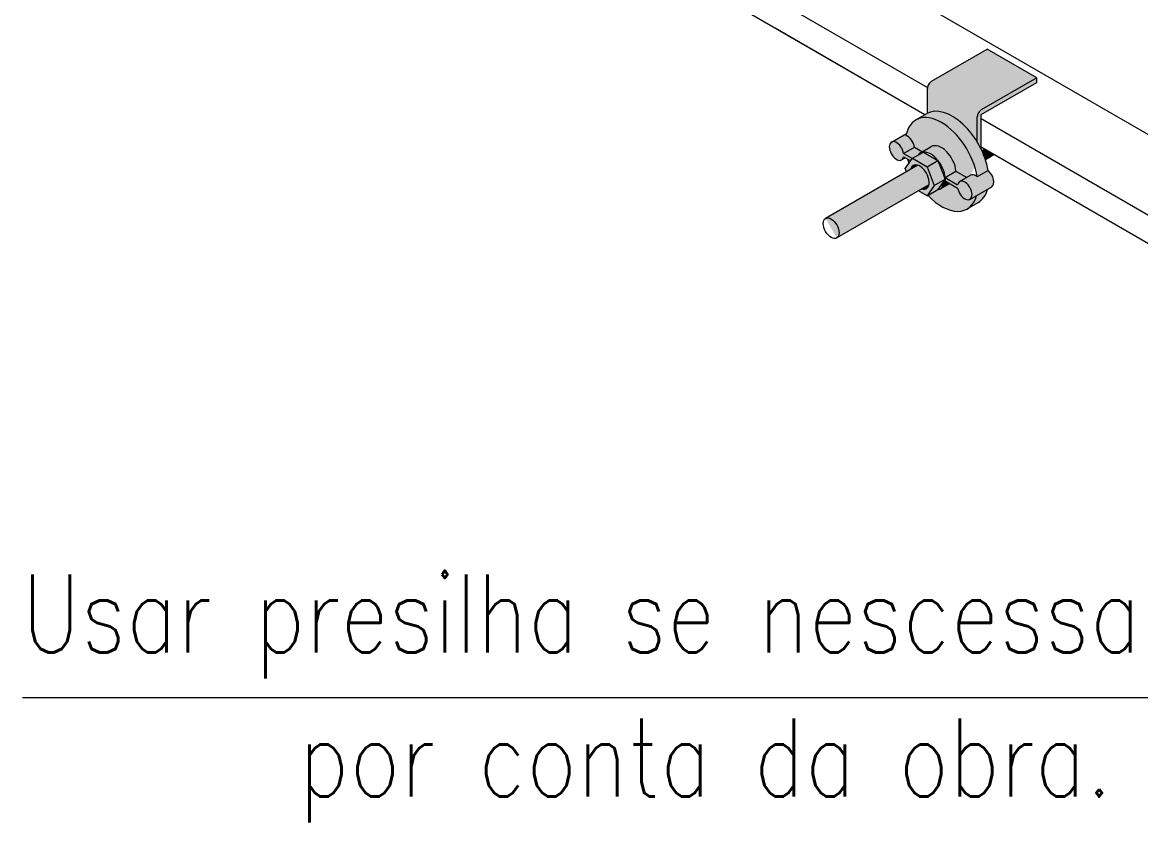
# Model space of a CAD drawing. Extents: x -20676 to 4767, y -817 to 14640.
# Drawn here: x -14941.1 to -14797.9, y 7778.9 to 7881.3 of the extents above; entities that cross this region are included whole.
import ezdxf
from ezdxf.enums import TextEntityAlignment as Align

# ---------------------------------------------------------------- set-up
doc = ezdxf.new("R2010")
doc.units = 0
doc.layers.get('0').update_dxf_attribs({"lineweight": 13})
doc.layers.add('Demarcação 1', color=252, linetype='Continuous', lineweight=9)
doc.layers.add('MADEIRA', color=3, linetype='Continuous', lineweight=13)
doc.styles.add('ROMANS', font='romans.shx')
doc.dimstyles.new('1x', dxfattribs={"dimtxt": 8, "dimasz": 5, "dimexe": 7, "dimexo": 5, "dimgap": 4, "dimtad": 1, "dimdec": 1, "dimdsep": 46, "dimtxsty": 'Standard', "dimblk": 'DOT', "dimcen": 0.09, "dimclrd": 4, "dimclre": 4, "dimclrt": 2, "dimadec": 0, "dimazin": 2, "dimtfac": 1, "dimtdec": 1, "dimtmove": 0, "dimatfit": 3, "dimldrblk": 'DOT', "dimfxl": 0, "dimtolj": 1, "dimtzin": 0, "dimlwd": 9, "dimlwe": 9, "dimarcsym": 0})

# ---------------------------------------------------------------- blocks, each defined once
blk = doc.blocks.new('_Dot')
at = {"color": 0, "linetype": 'ByBlock', "lineweight": -2}
blk.add_line((-0.5, 0), (-1, 0), dxfattribs=at)
at = {"color": 0, "linetype": 'ByBlock', "const_width": 0.5}
blk.add_lwpolyline([(-0.25, 0, 1), (0.25, 0, 1)], format="xyb", close=True, dxfattribs=at)
blk = doc.blocks.new('DOT')
at = {"color": 0, "linetype": 'ByBlock'}
blk.add_line((-0.5, 0), (-1, 0), dxfattribs=at)
at = {"color": 0, "linetype": 'ByBlock', "const_width": 0.5}
blk.add_lwpolyline([(-0.25, 0, 1), (0.25, 0, 1)], format="xyb", close=True, dxfattribs=at)

msp = doc.modelspace()

# ---------------------------------------------------------------- hatches: boundary and pattern name
at = {"layer": 'Demarcação 1'}
h = msp.add_hatch(color=256, dxfattribs=at)
h.dxf.hatch_style = 1
h.set_gradient(color1=(132, 132, 132), tint=1, name='SPHERICAL')
edge = h.paths.add_edge_path()
edge.add_line((-14811.15860660589, 7874.210434290799), (-14817.52256763662, 7877.884668905041))
edge.add_line((-14817.52256763662, 7877.884668905055), (-14824.65020399092, 7873.769526137126))
edge.add_ellipse((-14824.65020399092, 7873.181648598882), major_axis=(-0.3600000000000002, -0.6235382907247963), ratio=0.577350269189626, start_angle=224.9999999998697, end_angle=314.9999999999998)
edge.add_line((-14825.15932087349, 7872.887709829767), (-14825.15932087349, 7869.675978389452))
edge.add_ellipse((-14821.97734035801, 7863.922577371224), major_axis=(-3.28846153846154, 5.695782463351516), ratio=0.577350269189626, start_angle=271.82644889274303, end_angle=358.1735511072676, ccw=False)
edge.add_line((-14818.79535984265, 7866.001743775299), (-14818.79535984265, 7869.33866961561))
edge.add_ellipse((-14818.2862429603, 7869.507413984742), major_axis=(0.3600000000000002, 0.6235382907247963), ratio=0.577350269189626, start_angle=44.9999999999348, end_angle=134.9999999999675, ccw=False)
edge.add_line((-14818.2862429603, 7870.095291522974), (-14811.15860660589, 7874.210434290815))
h = msp.add_hatch(color=256, dxfattribs=at)
h.dxf.hatch_style = 1
h.set_gradient(color1=(132, 132, 132), tint=1, name='SPHERICAL')
edge = h.paths.add_edge_path()
edge.add_line((-14811.15860660589, 7873.622556752583), (-14811.15860660589, 7874.210434290813))
edge.add_line((-14811.15860660589, 7874.210434290799), (-14818.28624296036, 7870.095291522957))
edge.add_ellipse((-14818.2862429603, 7869.507413984742), major_axis=(0.3600000000000002, 0.6235382907247963), ratio=0.577350269189626, start_angle=44.99999999993487, end_angle=134.9999999999675)
edge.add_line((-14818.79535984265, 7869.213475215542), (-14818.79535984265, 7866.001743775299))
edge.add_ellipse((-14821.97734035801, 7863.922577371224), major_axis=(-3.28846153846154, 5.695782463351516), ratio=0.577350269189626, start_angle=262.4688479150752, end_angle=271.82644889274303, ccw=False)
edge.add_line((-14818.2862429603, 7865.058274745448), (-14818.2862429603, 7869.507413984744))
edge.add_line((-14818.2862429603, 7869.507413984742), (-14811.15860660589, 7873.622556752583))
h = msp.add_hatch(color=256, dxfattribs=at)
h.dxf.hatch_style = 1
h.set_gradient(color1=(132, 132, 132), tint=1, name='SPHERICAL')
edge = h.paths.add_edge_path()
edge.add_ellipse((-14821.97734035801, 7863.922577371224), major_axis=(-3.28846153846154, 5.695782463351516), ratio=0.577350269189626, start_angle=271.826448892743, end_angle=358.1735511072677)
edge.add_ellipse((-14821.97734035801, 7863.922577371224), major_axis=(-3.28846153846154, 5.695782463351516), ratio=0.577350269189626, start_angle=358.1735511072677, end_angle=360.0000000000026)
edge.add_line((-14825.26580189662, 7869.618359834494), (-14826.66097796864, 7868.812854553675))
edge.add_ellipse((-14823.37251643027, 7863.117072090334), major_axis=(3.28846153846154, -5.695782463351516), ratio=0.577350269189626, start_angle=56.29308563726602, end_angle=180.0000000000024, ccw=False)
edge.add_line((-14818.81197280157, 7861.535643199371), (-14817.41679672949, 7862.341148480249))
edge.add_ellipse((-14821.97734035801, 7863.922577371224), major_axis=(-3.28846153846154, 5.695782463351516), ratio=0.577350269189626, start_angle=236.2930856372657, end_angle=249.994809911856)
edge.add_ellipse((-14821.97734035801, 7863.922577371224), major_axis=(-3.28846153846154, 5.695782463351516), ratio=0.577350269189626, start_angle=249.994809911856, end_angle=256.001000546177)
edge.add_ellipse((-14821.97734035801, 7863.922577371224), major_axis=(-3.28846153846154, 5.695782463351516), ratio=0.577350269189626, start_angle=256.001000546177, end_angle=260.5320794259401)
edge.add_ellipse((-14821.97734035801, 7863.922577371224), major_axis=(-3.28846153846154, 5.695782463351516), ratio=0.577350269189626, start_angle=260.5320794259401, end_angle=262.4688479150752)
edge.add_ellipse((-14821.97734035801, 7863.922577371224), major_axis=(-3.28846153846154, 5.695782463351516), ratio=0.577350269189626, start_angle=262.4688479150752, end_angle=271.826448892743)
h = msp.add_hatch(color=256, dxfattribs=at)
h.dxf.hatch_style = 1
h.set_gradient(color1=(132, 132, 132), tint=1, name='SPHERICAL')
edge = h.paths.add_edge_path()
edge.add_ellipse((-14823.37251643027, 7863.117072090334), major_axis=(3.28846153846154, -5.695782463351516), ratio=0.577350269189626, start_angle=56.29308563726577, end_angle=180.0000000000022)
edge.add_ellipse((-14823.37251643027, 7863.117072090334), major_axis=(3.28846153846154, -5.695782463351516), ratio=0.577350269189626, start_angle=180.0000000000022, end_angle=210.153771802942)
edge.add_ellipse((-14823.37251643027, 7863.117072090334), major_axis=(3.28846153846154, -5.695782463351516), ratio=0.577350269189626, start_angle=210.153771802942, end_angle=213.7069143627306)
edge.add_ellipse((-14827.74406812287, 7865.640988636893), major_axis=(0.6576923076923074, -1.139156492670298), ratio=0.5773502691896261, start_angle=56.536959032804816, end_angle=146.7236510024918, ccw=False)
edge.add_line((-14826.83274292869, 7865.329636198892), (-14825.81726218462, 7864.743348118021))
edge.add_line((-14825.81726218462, 7864.743348118092), (-14824.53495046065, 7865.483691137051))
edge.add_ellipse((-14823.37251643027, 7863.117072090334), major_axis=(1.315384615384613, -2.2783129853406), ratio=0.577350269189626, start_angle=50.739170477262576, end_angle=180, ccw=False)
edge.add_line((-14821.52160621096, 7862.263249985364), (-14820.13032587669, 7861.459993909753))
edge.add_line((-14820.13032587669, 7861.459993909753), (-14819.51127281383, 7861.817404362242))
edge.add_ellipse((-14819.00096473749, 7860.593155543858), major_axis=(0.6576923076923074, -1.139156492670298), ratio=0.5773502691896261, start_angle=123.276348997522, end_angle=180, ccw=False)
h = msp.add_hatch(color=256, dxfattribs=at)
h.dxf.hatch_style = 1
h.set_gradient(color1=(132, 132, 132), tint=1, name='SPHERICAL')
edge = h.paths.add_edge_path()
edge.add_ellipse((-14827.74406812287, 7865.640988636893), major_axis=(0.6576923076923074, -1.139156492670298), ratio=0.5773502691896261, start_angle=56.53695903280461, end_angle=146.7236510024917)
edge.add_ellipse((-14823.37251643027, 7863.117072090334), major_axis=(3.28846153846154, -5.695782463351516), ratio=0.577350269189626, start_angle=210.1537718029421, end_angle=213.7069143627307, ccw=False)
edge.add_line((-14827.86785266239, 7867.088396923298), (-14829.79693650261, 7865.974639848735))
edge.add_ellipse((-14829.13924419501, 7864.835483356088), major_axis=(0.6576923076923074, -1.139156492670298), ratio=0.5773502691896261, start_angle=56.53695903281192, end_angle=180.0000000000038, ccw=False)
edge.add_line((-14828.22791900072, 7864.524130918173), (-14826.83274292869, 7865.329636198891))
h = msp.add_hatch(color=256, dxfattribs=at)
h.dxf.hatch_style = 1
h.set_gradient(color1=(132, 132, 132), tint=1, name='SPHERICAL')
edge = h.paths.add_edge_path()
edge.add_ellipse((-14829.13924419501, 7864.835483356088), major_axis=(0.6576923076923074, -1.139156492670298), ratio=0.5773502691896261, start_angle=56.53695903281174, end_angle=180.0000000000032)
edge.add_ellipse((-14829.13924419501, 7864.835483356088), major_axis=(0.6576923076923074, -1.139156492670298), ratio=0.5773502691896261, start_angle=180.0000000000032, end_angle=360.0000000000787)
edge.add_ellipse((-14829.13924419501, 7864.835483356088), major_axis=(0.6576923076923074, -1.139156492670298), ratio=0.5773502691896261, start_angle=360.0000000000787, end_angle=393.4630409671884)
edge.add_line((-14828.22791900072, 7864.09452810169), (-14827.32499876053, 7863.573226857945))
edge.add_line((-14827.32499876047, 7863.57322685793), (-14827.11019735218, 7863.878814023527))
edge.add_line((-14827.1101973523, 7863.878814023527), (-14828.22791900072, 7864.524130918173))
h = msp.add_hatch(color=256, dxfattribs=at)
h.dxf.hatch_style = 1
h.set_gradient(color1=(132, 132, 132), tint=1, name='SPHERICAL')
edge = h.paths.add_edge_path()
edge.add_ellipse((-14823.37251643027, 7863.117072090334), major_axis=(1.315384615384613, -2.2783129853406), ratio=0.577350269189626, start_angle=50.73917047726241, end_angle=180)
edge.add_line((-14824.68790104548, 7865.395385075681), (-14826.08307711779, 7864.58987979489))
edge.add_ellipse((-14824.76769250235, 7862.3115668096), major_axis=(1.315384615384613, -2.2783129853406), ratio=0.577350269189626, start_angle=165.000000000028, end_angle=179.9999999999906, ccw=False)
edge.add_ellipse((-14824.76769250235, 7862.3115668096), major_axis=(1.315384615384613, -2.2783129853406), ratio=0.577350269189626, start_angle=104.99999999997371, end_angle=165.000000000028, ccw=False)
edge.add_ellipse((-14824.76769250235, 7862.3115668096), major_axis=(1.315384615384613, -2.2783129853406), ratio=0.577350269189626, start_angle=50.739170477262576, end_angle=104.99999999997371, ccw=False)
edge.add_line((-14822.91678228328, 7861.457744704574), (-14821.52160621125, 7862.263249985364))
h = msp.add_hatch(color=256, dxfattribs=at)
h.dxf.hatch_style = 1
h.set_gradient(color1=(132, 132, 132), tint=1, name='SPHERICAL')
edge = h.paths.add_edge_path()
edge.add_line((-14826.83274292869, 7865.329636198892), (-14828.22791900071, 7864.524130918175))
edge.add_line((-14828.22791900072, 7864.524130918173), (-14827.1101973523, 7863.878814023527))
edge.add_line((-14827.1101973523, 7863.878814023527), (-14827.09298595576, 7863.903299812169))
edge.add_line((-14827.09298595576, 7863.903299812097), (-14826.37870306387, 7864.315691232012))
edge.add_ellipse((-14824.76769250235, 7862.3115668096), major_axis=(1.315384615384613, -2.2783129853406), ratio=0.577350269189626, start_angle=179.9999999999906, end_angle=194.9999999998853, ccw=False)
edge.add_line((-14826.08307711779, 7864.58987979489), (-14825.81726218462, 7864.743348118092))
edge.add_line((-14825.81726218462, 7864.743348118092), (-14826.83274292869, 7865.329636198891))
h = msp.add_hatch(color=256, dxfattribs=at)
h.dxf.hatch_style = 1
h.set_gradient(color1=(132, 132, 132), tint=1, name='SPHERICAL')
h.paths.add_polyline_path([(-14825.69780988356, 7864.708805092887), (-14827.09298595576, 7863.903299812097), (-14825.23275119304, 7862.829292771043), (-14823.8375751209, 7863.634798051864)])
h = msp.add_hatch(color=256, dxfattribs=at)
h.dxf.hatch_style = 1
h.set_gradient(color1=(132, 132, 132), tint=1, name='SPHERICAL')
edge = h.paths.add_edge_path()
edge.add_line((-14817.3316488057, 7864.767651332413), (-14817.84076568821, 7865.061590101528))
edge.add_line((-14817.84076568815, 7865.061590101614), (-14818.19273802957, 7864.858378775534))
edge.add_ellipse((-14821.97734035801, 7863.922577371224), major_axis=(-3.28846153846154, 5.695782463351516), ratio=0.577350269189626, start_angle=256.0010005461772, end_angle=260.5320794259402, ccw=False)
edge.add_line((-14817.99105116031, 7864.386945205451), (-14817.33164880569, 7864.767651332413))
h = msp.add_hatch(color=256, dxfattribs=at)
h.dxf.hatch_style = 1
h.set_gradient(color1=(132, 132, 132), tint=1, name='SPHERICAL')
edge = h.paths.add_edge_path()
edge.add_line((-14816.67263906349, 7864.38717188024), (-14817.33164880569, 7864.767651332411))
edge.add_line((-14817.3316488057, 7864.767651332413), (-14817.99105116032, 7864.386945205466))
edge.add_ellipse((-14821.97734035801, 7863.922577371224), major_axis=(-3.28846153846154, 5.695782463351516), ratio=0.577350269189626, start_angle=249.99480991185618, end_angle=256.0010005461772, ccw=False)
edge.add_line((-14817.76229921104, 7863.75805630065), (-14816.67263906343, 7864.387171880242))
h = msp.add_hatch(color=256, dxfattribs=at)
h.dxf.hatch_style = 1
h.set_gradient(color1=(132, 132, 132), tint=1, name='SPHERICAL')
edge = h.paths.add_edge_path()
edge.add_ellipse((-14826.16286857431, 7861.506061528737), major_axis=(-0.8549999999999994, 1.480903440471388), ratio=0.577350269189626, start_angle=212.6368975035515, end_angle=327.3631024963468)
edge.add_line((-14826.42175578983, 7863.019361700397), (-14838.22540527302, 7856.204521494015))
edge.add_ellipse((-14837.50540527287, 7854.957444912581), major_axis=(0.7199999999999995, -1.247076581449591), ratio=0.577350269189626, start_angle=0, end_angle=179.9999999999757, ccw=False)
edge.add_ellipse((-14837.50540527287, 7854.957444912581), major_axis=(0.7199999999999995, -1.247076581449591), ratio=0.577350269189626, start_angle=179.9999999999754, end_angle=359.9999999999752)
edge.add_line((-14836.78540527302, 7853.710368331114), (-14824.98175579, 7860.525208537525))
h = msp.add_hatch(color=256, dxfattribs=at)
h.dxf.hatch_style = 1
h.set_gradient(color1=(132, 132, 132), tint=1, name='SPHERICAL')
edge = h.paths.add_edge_path()
edge.add_line((-14824.30263381165, 7860.432054487683), (-14825.23275119304, 7862.829292771043))
edge.add_line((-14825.23275119304, 7862.829292771043), (-14827.0929859557, 7863.903299812184))
edge.add_line((-14827.09298595576, 7863.903299812097), (-14827.11019735218, 7863.878814023527))
edge.add_line((-14827.1101973523, 7863.878814023527), (-14827.32499876047, 7863.57322685793))
edge.add_line((-14827.32499876047, 7863.57322685793), (-14828.02310333732, 7862.580068569849))
edge.add_line((-14828.02310333732, 7862.580068569849), (-14827.8692867385, 7862.183629317675))
edge.add_line((-14827.86928673844, 7862.183629317604), (-14827.34398135885, 7862.486914520008))
edge.add_ellipse((-14826.16286857431, 7861.506061528737), major_axis=(-0.8549999999999994, 1.480903440471388), ratio=0.577350269189626, start_angle=355.3200786188029, end_angle=392.63689750356093, ccw=False)
edge.add_ellipse((-14826.16286857431, 7861.506061528737), major_axis=(-0.8549999999999994, 1.480903440471388), ratio=0.577350269189626, start_angle=349.0253361099256, end_angle=355.3200786188029, ccw=False)
edge.add_ellipse((-14826.16286857431, 7861.506061528737), major_axis=(-0.8549999999999994, 1.480903440471388), ratio=0.577350269189626, start_angle=342.5928085264702, end_angle=349.0253361099256, ccw=False)
edge.add_ellipse((-14826.16286857431, 7861.506061528737), major_axis=(-0.8549999999999994, 1.480903440471388), ratio=0.577350269189626, start_angle=335.92411531679977, end_angle=342.5928085264702, ccw=False)
edge.add_ellipse((-14826.16286857431, 7861.506061528737), major_axis=(-0.8549999999999994, 1.480903440471388), ratio=0.577350269189626, start_angle=328.8867134268062, end_angle=335.92411531679977, ccw=False)
edge.add_line((-14826.42021788988, 7863.020249607449), (-14826.42175578989, 7863.019361700397))
edge.add_ellipse((-14826.16286857431, 7861.506061528737), major_axis=(-0.8549999999999994, 1.480903440471388), ratio=0.577350269189626, start_angle=212.6368975035226, end_angle=327.36310249634704, ccw=False)
edge.add_ellipse((-14825.27925706206, 7862.016214873292), major_axis=(-0.8549999999999994, 1.480903440471388), ratio=0.577350269189626, start_angle=147.3631024964392, end_angle=148.8867134268343, ccw=False)
edge.add_ellipse((-14826.16286857431, 7861.506061528737), major_axis=(-0.8549999999999994, 1.480903440471388), ratio=0.577350269189626, start_angle=204.0758846831674, end_angle=211.1132865732151, ccw=False)
edge.add_ellipse((-14826.16286857431, 7861.506061528737), major_axis=(-0.8549999999999994, 1.480903440471388), ratio=0.577350269189626, start_angle=197.407191473494, end_angle=204.0758846831674, ccw=False)
edge.add_ellipse((-14826.16286857431, 7861.506061528737), major_axis=(-0.8549999999999994, 1.480903440471388), ratio=0.577350269189626, start_angle=190.974663889962, end_angle=197.407191473494, ccw=False)
edge.add_ellipse((-14826.16286857431, 7861.506061528737), major_axis=(-0.8549999999999994, 1.480903440471388), ratio=0.577350269189626, start_angle=184.679921381206, end_angle=190.974663889962, ccw=False)
edge.add_ellipse((-14826.16286857431, 7861.506061528737), major_axis=(-0.8549999999999994, 1.480903440471388), ratio=0.577350269189626, start_angle=147.3631024964392, end_angle=184.679921381206, ccw=False)
edge.add_line((-14825.90398135891, 7859.992761357049), (-14826.33387913589, 7859.744559759771))
edge.add_line((-14826.33387913583, 7859.744559759769), (-14825.23275119304, 7859.108823245449))
edge.add_line((-14825.23275119304, 7859.108823245449), (-14824.30263381165, 7860.432054487668))
h = msp.add_hatch(color=256, dxfattribs=at)
h.dxf.hatch_style = 1
h.set_gradient(color1=(132, 132, 132), tint=1, name='SPHERICAL')
h.paths.add_polyline_path([(-14823.8375751209, 7863.634798051864), (-14825.23275119304, 7862.829292771043), (-14824.30263381165, 7860.432054487683), (-14822.90745773945, 7861.237559768488)])
h = msp.add_hatch(color=256, dxfattribs=at)
h.dxf.hatch_style = 1
h.set_gradient(color1=(132, 132, 132), tint=1, name='SPHERICAL')
edge = h.paths.add_edge_path()
edge.add_ellipse((-14820.39614080957, 7859.787650263039), major_axis=(0.6576923076923074, -1.139156492670298), ratio=0.5773502691896261, start_angle=360.0000000000039, end_angle=540.0000000000034)
edge.add_ellipse((-14820.39614080957, 7859.787650263039), major_axis=(0.6576923076923074, -1.139156492670298), ratio=0.5773502691896261, start_angle=180.0000000000032, end_angle=213.4630409671917)
edge.add_line((-14821.30746600398, 7860.528605517453), (-14822.91678228328, 7861.457744704576))
edge.add_ellipse((-14824.76769250235, 7862.3115668096), major_axis=(1.315384615384613, -2.2783129853406), ratio=0.577350269189626, start_angle=50.73917047726241, end_angle=104.9999999999736)
edge.add_line((-14823.8375751209, 7863.634798051864), (-14822.90745773951, 7861.237559768504))
edge.add_line((-14822.90745773945, 7861.237559768488), (-14823.83757512107, 7859.914328526153))
edge.add_ellipse((-14824.76769250235, 7862.3115668096), major_axis=(1.315384615384613, -2.2783129853406), ratio=0.577350269189626, start_angle=345.000000000011, end_angle=360.0000000000275)
edge.add_ellipse((-14824.76769250235, 7862.3115668096), major_axis=(1.315384615384613, -2.2783129853406), ratio=0.577350269189626, start_angle=360.0000000000275, end_angle=399.2608295227375)
edge.add_line((-14822.91678228328, 7861.028141888166), (-14821.30746600398, 7860.099002701043))
edge.add_ellipse((-14820.39614080957, 7859.787650263039), major_axis=(0.6576923076923074, -1.139156492670298), ratio=0.5773502691896261, start_angle=236.5369590328082, end_angle=360.0000000000039)
h = msp.add_hatch(color=256, dxfattribs=at)
h.dxf.hatch_style = 1
h.set_gradient(color1=(132, 132, 132), tint=1, name='SPHERICAL')
h.paths.add_polyline_path([(-14822.90745773945, 7861.237559768488), (-14824.30263381165, 7860.432054487683), (-14825.23275119304, 7859.108823245449), (-14823.8375751209, 7859.914328526167)])
h = msp.add_hatch(color=256, dxfattribs=at)
h.dxf.hatch_style = 1
h.set_gradient(color1=(132, 132, 132), tint=1, name='SPHERICAL')
edge = h.paths.add_edge_path()
edge.add_line((-14822.32294674782, 7860.685290781943), (-14822.91678228322, 7861.028141888166))
edge.add_ellipse((-14824.76769250235, 7862.3115668096), major_axis=(1.315384615384613, -2.2783129853406), ratio=0.577350269189626, start_angle=360.0000000000275, end_angle=399.26082952273765, ccw=False)
edge.add_line((-14823.45230788684, 7860.033253824253), (-14822.32294674781, 7860.685290781943))
h = msp.add_hatch(color=256, dxfattribs=at)
h.dxf.hatch_style = 1
h.set_gradient(color1=(132, 132, 132), tint=1, name='SPHERICAL')
edge = h.paths.add_edge_path(flags=17)
edge.add_line((-14821.52160621096, 7862.263249985364), (-14822.91678228328, 7861.457744704574))
edge.add_line((-14822.91678228328, 7861.457744704574), (-14821.30746600398, 7860.528605517451))
edge.add_ellipse((-14820.39614080957, 7859.787650263039), major_axis=(0.6576923076923074, -1.139156492670298), ratio=0.5773502691896261, start_angle=540.0000000000032, end_angle=573.4630409671917, ccw=False)
edge.add_line((-14821.05383311747, 7860.926806755771), (-14820.13032587669, 7861.459993909768))
edge.add_line((-14820.13032587669, 7861.459993909753), (-14821.52160621102, 7862.263249985364))
h = msp.add_hatch(color=256, dxfattribs=at)
h.dxf.hatch_style = 1
h.set_gradient(color1=(132, 132, 132), tint=1, name='SPHERICAL')
edge = h.paths.add_edge_path()
edge.add_ellipse((-14817.60578866553, 7861.398660824649), major_axis=(0.6576923076923074, -1.139156492670298), ratio=0.5773502691896261, start_angle=-2.518090105059784e-11, end_angle=123.276348997522)
edge.add_line((-14817.41679672949, 7862.341148480249), (-14818.81197280162, 7861.535643199371))
edge.add_ellipse((-14819.00096473749, 7860.593155543858), major_axis=(0.6576923076923074, -1.139156492670298), ratio=0.5773502691896261, start_angle=123.276348997522, end_angle=180)
edge.add_line((-14819.65865704527, 7861.732312036578), (-14821.05383311741, 7860.926806755759))
edge.add_ellipse((-14820.39614080957, 7859.787650263039), major_axis=(0.6576923076923074, -1.139156492670298), ratio=0.5773502691896261, start_angle=360.0000000000037, end_angle=540.0000000000032, ccw=False)
edge.add_line((-14819.68320428829, 7858.680389032088), (-14818.87718019825, 7859.145747257455))
edge.add_line((-14818.87718019825, 7859.145747257457), (-14816.9480963578, 7860.25950433202))
h = msp.add_hatch(color=256, dxfattribs=at)
h.dxf.hatch_style = 1
h.set_gradient(color1=(132, 132, 132), tint=1, name='SPHERICAL')
edge = h.paths.add_edge_path()
edge.add_ellipse((-14821.97734035801, 7863.922577371224), major_axis=(-3.28846153846154, 5.695782463351516), ratio=0.577350269189626, start_angle=179.9999999999974, end_angle=210.1537718029641)
edge.add_line((-14817.48200412617, 7859.951252538247), (-14818.87718019825, 7859.145747257442))
edge.add_ellipse((-14823.37251643027, 7863.117072090334), major_axis=(3.28846153846154, -5.695782463351516), ratio=0.577350269189626, start_angle=360.0000000000268, end_angle=390.15377180296554, ccw=False)
edge.add_line((-14820.08405489154, 7857.421289627047), (-14818.68887881957, 7858.226794907852))
h = msp.add_hatch(color=256, dxfattribs=at)
h.dxf.hatch_style = 1
h.set_gradient(color1=(132, 132, 132), tint=1, name='SPHERICAL')
edge = h.paths.add_edge_path()
edge.add_ellipse((-14820.39614080957, 7859.787650263039), major_axis=(0.6576923076923074, -1.139156492670298), ratio=0.5773502691896261, start_angle=236.53695903280828, end_angle=360.0000000000037, ccw=False)
edge.add_line((-14821.30746600398, 7860.099002700968), (-14822.32294674793, 7860.685290781941))
edge.add_line((-14822.32294674782, 7860.685290781943), (-14823.45230788684, 7860.033253824253))
edge.add_ellipse((-14824.76769250235, 7862.3115668096), major_axis=(1.315384615384613, -2.2783129853406), ratio=0.577350269189626, start_angle=345.0000000000109, end_angle=360.0000000000275, ccw=False)
edge.add_line((-14823.8375751209, 7859.914328526167), (-14825.13504436035, 7859.165234311527))
edge.add_ellipse((-14823.37251643027, 7863.117072090334), major_axis=(3.28846153846154, -5.695782463351516), ratio=0.577350269189626, start_angle=292.7288384360598, end_angle=360.0000000000268)
edge.add_ellipse((-14823.37251643027, 7863.117072090334), major_axis=(3.28846153846154, -5.695782463351516), ratio=0.577350269189626, start_angle=360.0000000000268, end_angle=390.1537718029654)
edge.add_line((-14818.87718019825, 7859.145747257457), (-14819.73844850196, 7858.64849377041))
h = msp.add_hatch(color=256, dxfattribs=at)
h.dxf.hatch_style = 1
h.set_gradient(color1=(132, 132, 132), tint=1, name='SPHERICAL')
edge = h.paths.add_edge_path()
edge.add_ellipse((-14837.50540527287, 7854.957444912581), major_axis=(0.7200000000000003, -1.247076581449593), ratio=0.577350269189626, start_angle=0, end_angle=179.9999999999754)
edge.add_ellipse((-14837.50540527287, 7854.957444912581), major_axis=(0.7200000000000003, -1.247076581449593), ratio=0.577350269189626, start_angle=179.9999999999754, end_angle=359.9999999999752)

# ---------------------------------------------------------------- linework, layer by layer
at = {"extrusion": (-1e-16, 0.8164965809277258, 0.577350269189626)}
for p, q in [((-14824.65020399092, 7873.76952613713), (-14817.52256763662, 7877.884668905059)), ((-14811.15860660589, 7874.210434290802), (-14817.52256763662, 7877.884668905059)), ((-14811.15860660589, 7874.210434290802), (-14818.2862429603, 7870.095291522977)), ((-14811.15860660589, 7873.622556752587), (-14811.15860660589, 7874.210434290802)), ((-14825.15932087349, 7869.675978389456), (-14825.15932087349, 7872.887709829771)), ((-14818.2862429603, 7869.507413984746), (-14811.15860660589, 7873.622556752587)), ((-14826.66097796865, 7868.812854553678), (-14825.26580189645, 7869.618359834498)), ((-14818.79535984265, 7866.001743775303), (-14818.79535984265, 7869.213475215545)), ((-14818.2862429603, 7865.058274745452), (-14818.2862429603, 7869.507413984746)), ((-14829.79693650256, 7865.974639848737), (-14827.86785266239, 7867.088396923302)), ((-14828.22791900072, 7864.524130918177), (-14826.83274292869, 7865.329636198896)), ((-14828.22791900072, 7864.524130918177), (-14827.1101973523, 7863.87881402353)), ((-14828.22791900072, 7864.094528101694), (-14827.32499876047, 7863.573226857934)), ((-14827.09298595576, 7863.9032998121), (-14825.69780988356, 7864.708805092891)), ((-14826.83274292869, 7865.329636198896), (-14825.81726218462, 7864.743348118096)), ((-14826.08307711779, 7864.589879794894), (-14824.68790104548, 7865.395385075684)), ((-14825.69780988356, 7864.708805092891), (-14823.8375751209, 7863.634798051868)), ((-14817.84076568815, 7865.061590101617), (-14818.19273802957, 7864.858378775538)), ((-14817.99105116031, 7864.386945205455), (-14817.3316488057, 7864.767651332417)), ((-14817.76229921104, 7863.758056300654), (-14816.67263906349, 7864.387171880244)), ((-14826.42175578983, 7863.019361700401), (-14838.22540527308, 7856.204521494021)), ((-14828.48155188717, 7863.696326863446), (-14828.00988305569, 7863.968644990182)), ((-14828.02310333732, 7862.580068569852), (-14827.09298595576, 7863.9032998121)), ((-14827.86928673844, 7862.183629317607), (-14828.02310333732, 7862.580068569852)), ((-14827.09298595576, 7863.9032998121), (-14825.23275119304, 7862.829292771046)), ((-14825.23275119304, 7862.829292771046), (-14823.8375751209, 7863.634798051868)), ((-14825.23275119304, 7862.829292771046), (-14824.30263381165, 7860.432054487686)), ((-14823.8375751209, 7863.634798051868), (-14822.90745773945, 7861.237559768491)), ((-14824.30263381165, 7860.432054487686), (-14822.90745773945, 7861.237559768491)), ((-14822.90745773945, 7861.237559768491), (-14823.8375751209, 7859.914328526171)), ((-14822.91678228328, 7861.457744704578), (-14821.52160621096, 7862.263249985368)), ((-14822.91678228328, 7861.457744704578), (-14821.30746600398, 7860.528605517457)), ((-14821.52160621096, 7862.263249985368), (-14820.13032587669, 7861.459993909757)), ((-14821.05383311747, 7860.926806755775), (-14819.65865704527, 7861.732312036582)), ((-14817.41679672949, 7862.341148480253), (-14818.81197280157, 7861.535643199375)), ((-14824.98175579, 7860.525208537529), (-14836.78540527302, 7853.710368331118)), ((-14825.23275119304, 7859.108823245453), (-14826.33387913583, 7859.744559759773)), ((-14824.30263381165, 7860.432054487686), (-14825.23275119304, 7859.108823245453)), ((-14825.23275119304, 7859.108823245453), (-14823.8375751209, 7859.914328526171)), ((-14823.45230788684, 7860.033253824256), (-14822.32294674782, 7860.685290781947)), ((-14822.91678228328, 7861.02814188817), (-14821.30746600398, 7860.099002700972)), ((-14819.73844850196, 7858.648493770397), (-14816.9480963578, 7860.259504332022)), ((-14820.08405489154, 7857.421289627051), (-14818.68887881963, 7858.226794907858))]:
    msp.add_line(p, q, dxfattribs=at)
for centre, major_axis, ratio, start_param, end_param in [((-14824.65020399091, 7873.181648598886), (-0.3599999999999999, -0.6235382907247962), 0.5773502691896258, 3.926990816984967, 5.497787143782136), ((-14823.37251643026, 7863.117072090336), (3.288461538461535, -5.695782463351502), 0.577350269189626, 0.9824996904774184, 3.729889289907212), ((-14821.97734035801, 7863.922577371228), (-3.288461538461535, 5.695782463351502), 0.577350269189626, 4.124092344067211, 6.283185307179627), ((-14818.2862429603, 7869.507413984746), (0.3599999999999999, 0.6235382907247962), 0.5773502691896258, 0.7853981633963116, 2.356194490191775), ((-14829.139244195, 7864.835483356092), (0.6576923076923065, -1.139156492670299), 0.5773502691896258, 0.986756084187714, 6.867225549786768), ((-14827.74406812287, 7865.640988636897), (0.6576923076923065, -1.139156492670299), 0.5773502691896258, 0.9867560841875896, 2.56081080054056), ((-14823.37251643026, 7863.117072090336), (1.315384615384612, -2.278312985340598), 0.5773502691896258, 0.8855655845589316, 3.141592653589792), ((-14824.76769250234, 7862.311566809603), (1.315384615384612, -2.278312985340598), 0.5773502691896258, 2.879793265791125, 3.403392041386938), ((-14824.76769250234, 7862.311566809603), (1.315384615384612, -2.278312985340598), 0.5773502691896258, 1.83259571459358, 2.879793265791125), ((-14823.37251643026, 7863.117072090336), (3.288461538461535, -5.695782463351502), 0.577350269189626, 4.273907714514356, 4.372511808277698), ((-14826.16286857431, 7861.50606152874), (-0.8549999999999954, 1.480903440471388), 0.5773502691896261, 2.571971334516736, 6.852806626252642), ((-14826.02335096714, 7861.586612056813), (-0.8549999999999954, 1.480903440471388), 0.5773502691896261, 0.0816800368335862, 0.5696213190730559), ((-14825.83732749107, 7861.694012760974), (0.8549999999999954, -1.480903440471388), 0.5773502691896261, 3.333136672768707, 3.711213972662897), ((-14825.65130401466, 7861.801413465048), (-0.8549999999999954, 1.480903440471388), 0.5773502691896261, 0.3038128047376282, 0.5696213190730047), ((-14825.46528053847, 7861.908814169223), (0.8549999999999954, -1.480903440471388), 0.5773502691896261, 3.561796111641442, 3.711213972662897), ((-14825.27925706205, 7862.016214873296), (-0.8549999999999954, 1.480903440471388), 0.5773502691896261, 0.5430292918183452, 0.5696213190731072), ((-14824.76769250234, 7862.311566809603), (1.315384615384612, -2.278312985340598), 0.5773502691896258, 0.8855655845589316, 1.83259571459358), ((-14820.39614080957, 7859.787650263042), (0.6576923076923065, -1.139156492670299), 0.5773502691896258, 4.128348737777444, 10.00881820337662), ((-14819.00096473749, 7860.593155543862), (0.6576923076923065, -1.139156492670299), 0.5773502691896258, 2.151578179844368, 3.141592653589792), ((-14817.60578866552, 7861.398660824652), (0.6576923076923065, -1.139156492670299), 0.5773502691896258, -4.395e-13, 2.151578179844368), ((-14826.02335096714, 7861.586612056813), (-0.8549999999999954, 1.480903440471388), 0.5773502691896261, 2.571971334516502, 3.059912616755841), ((-14825.83732749107, 7861.694012760974), (0.8549999999999954, -1.480903440471388), 0.5773502691896261, 5.713563988106526, 6.091641288000075), ((-14825.65130401466, 7861.801413465048), (-0.8549999999999954, 1.480903440471388), 0.5773502691896261, 2.571971334516736, 2.837779848851944), ((-14825.46528053847, 7861.908814169223), (0.8549999999999954, -1.480903440471388), 0.5773502691896261, 5.713563988106526, 5.862981849127713), ((-14825.27925706205, 7862.016214873296), (-0.8549999999999954, 1.480903440471388), 0.5773502691896261, 2.571971334516736, 2.598563361771502), ((-14824.76769250234, 7862.311566809603), (1.315384615384612, -2.278312985340598), 0.5773502691896258, 6.021385919380628, 6.968416049415553), ((-14821.97734035801, 7863.922577371228), (-3.288461538461535, 5.695782463351502), 0.577350269189626, 3.141592653589748, 3.667875253446552), ((-14823.37251643026, 7863.117072090336), (3.288461538461535, -5.695782463351502), 0.577350269189626, 5.109082046247772, 6.809467907036361)]:
    msp.add_ellipse(centre, major_axis=major_axis, ratio=ratio, start_param=start_param, end_param=end_param)
msp.add_ellipse((-14837.50540527287, 7854.957444912583), major_axis=(0.7199999999999992, -1.247076581449592), ratio=0.577350269189626)
at = {"layer": 'MADEIRA', "extrusion": (-1e-16, 0.8164965809277258, 0.577350269189626)}
for p, q in [((-14869.19793120579, 7898.386898052184), (-14825.15576324157, 7872.959140522336)), ((-14825.49956214025, 7869.483398294897), (-14869.19793120579, 7894.712663437942)), ((-14795.05778519838, 7865.869921716663), (-14831.96875917626, 7887.180482478889)), ((-14825.49956214025, 7869.483398294897), (-14844.69668123771, 7880.566860173383)), ((-14818.2862429603, 7868.993021138731), (-14774.24407499626, 7843.565263608969)), ((-14774.58787389501, 7840.089521381457), (-14818.2862429603, 7865.318786524589))]:
    msp.add_line(p, q, dxfattribs=at)

# ---------------------------------------------------------------- texts
at = {"color": 2, "linetype": 'Continuous', "style": 'ROMANS', "width": 0.8}
for s, p in [('Usar presilha se nescessario', (-14941.16334228543, 7805.652109350694)), ('por conta da obra. ', (-14905.70052525813, 7787.210847729459))]:
    msp.add_text(s, height=10, dxfattribs=at).set_placement(p, align=Align.MIDDLE_LEFT)

# ---------------------------------------------------------------- leaders
at = {"color": 0}
msp.add_leader([(-14735.1247171862, 7794.863919101455), (-14941.09055299841, 7794.863919101455)], dimstyle='1x', override={"dimgap": 4, "dimtad": 0, "dimldrblk": 'DOT'}, dxfattribs=at)

doc.saveas('drawing.dxf')
